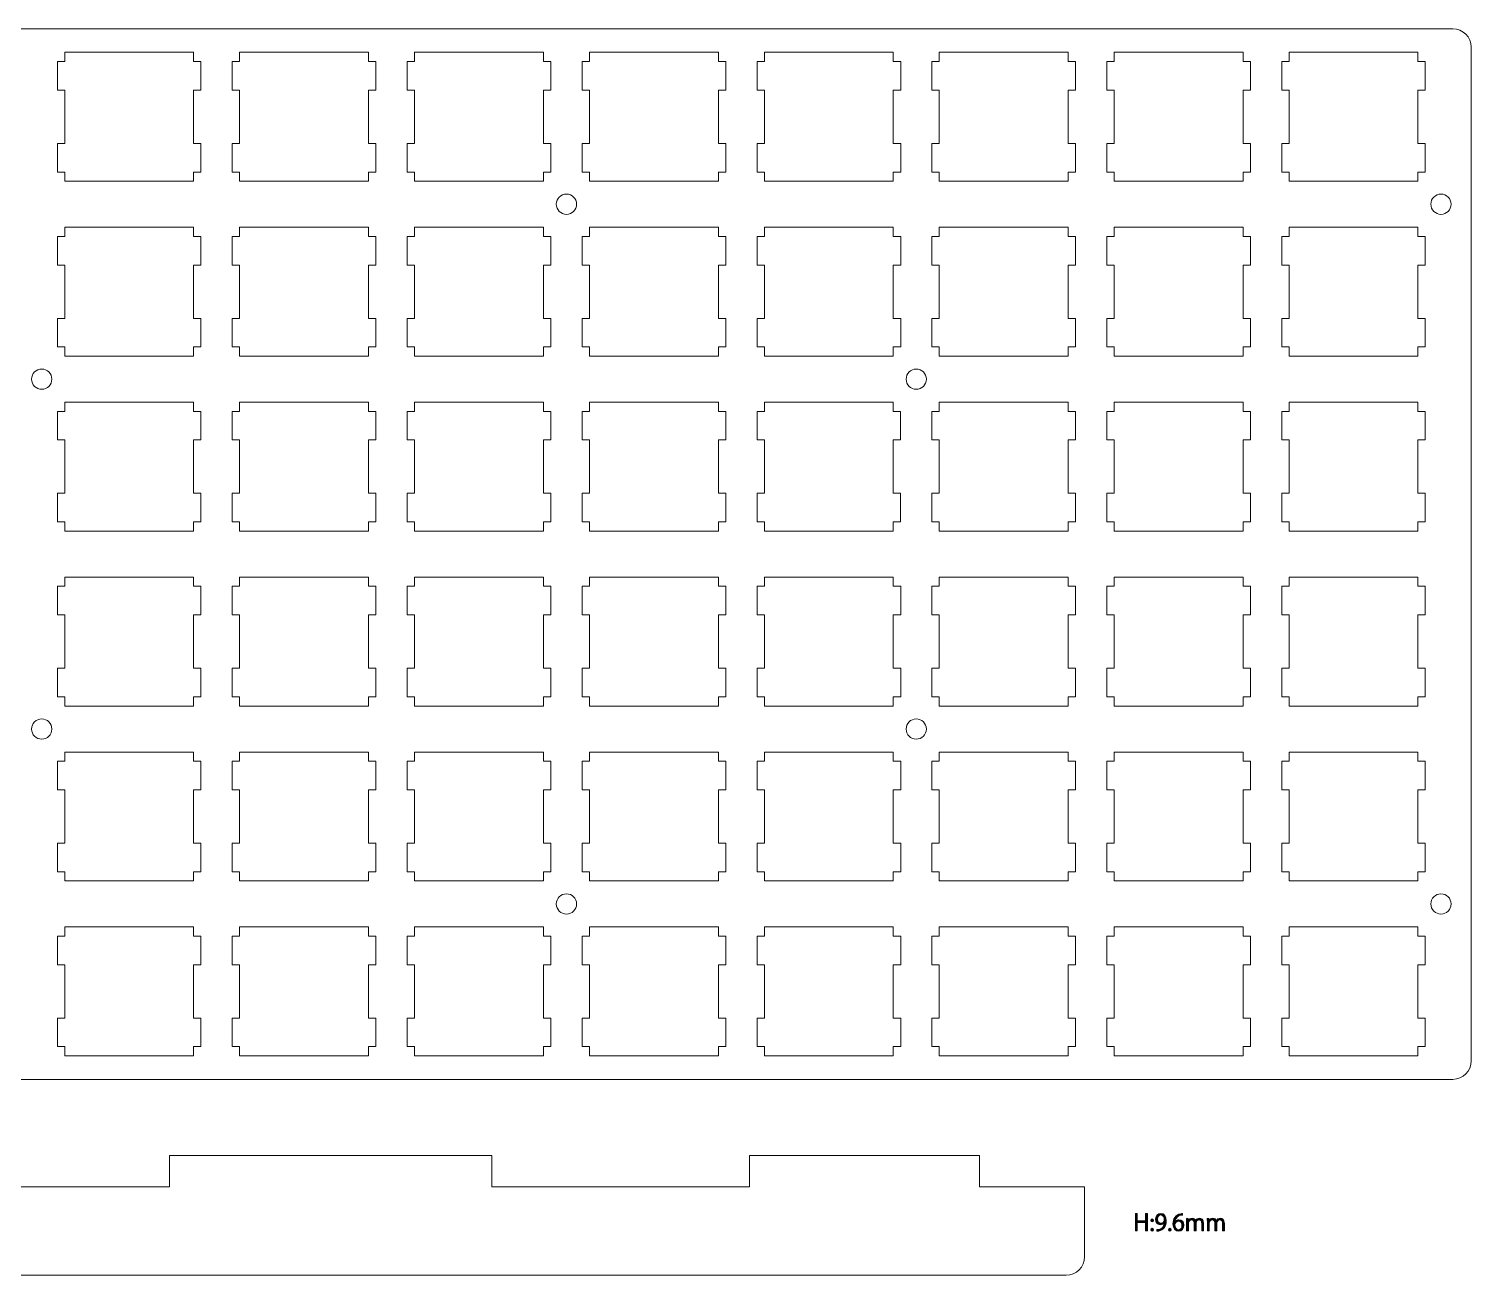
# Model space of a CAD drawing. Header units: inches. Extents: x -50 to 261, y -80 to 218.
# Drawn here: x 103.9 to 260.5, y 70.2 to 205.6 of the extents above; entities that cross this region are included whole.
import ezdxf

# ---------------------------------------------------------------- set-up
doc = ezdxf.new("R2010")
doc.units = ezdxf.units.IN
doc.header["$MEASUREMENT"] = 0
doc.layers.add('CUT', color=7, linetype='Continuous')
doc.layers.add('INDEX', color=7, linetype='Continuous')

# ---------------------------------------------------------------- blocks, each defined once
blk = doc.blocks.new('block 7')
at = {"layer": 'INDEX', "true_color": 0x898989}
h = blk.add_hatch(color=252, dxfattribs=at)
h.dxf.hatch_style = 2
h.paths.add_polyline_path([(225.37, 75), (225.16, 75), (225.16, 75.91), (224.26, 75.91), (224.26, 75), (224.05, 75), (224.05, 76.9), (224.26, 76.9), (224.26, 76.09), (225.16, 76.09), (225.16, 76.9), (225.37, 76.9)])
h = blk.add_hatch(color=252, dxfattribs=at)
h.dxf.hatch_style = 2
edge = h.paths.add_edge_path()
edge.add_spline(control_points=[(227.19, 75.89), (227.08, 75.76), (226.94, 75.68), (226.76, 75.68), (226.44, 75.68), (226.24, 75.93), (226.24, 76.24), (226.24, 76.59), (226.47, 76.9), (226.83, 76.9), (227.18, 76.9), (227.4, 76.6), (227.4, 76.12), (227.4, 75.5), (227.09, 75.07), (226.61, 74.99), (226.52, 74.98), (226.44, 74.97), (226.39, 74.98), (226.39, 74.98), (226.39, 75.15), (226.39, 75.15), (226.44, 75.14), (226.5, 75.15), (226.58, 75.16), (226.9, 75.2), (227.13, 75.46), (227.19, 75.89), (227.19, 75.89), (227.19, 75.89), (227.19, 75.89)], knot_values=[0, 0, 0, 0, 1, 1, 1, 2, 2, 2, 3, 3, 3, 4, 4, 4, 5, 5, 5, 6, 6, 6, 7, 7, 7, 8, 8, 8, 9, 9, 9, 10, 10, 10, 10], degree=3, periodic=1)
edge = h.paths.add_edge_path()
edge.add_spline(control_points=[(226.45, 76.26), (226.45, 76), (226.59, 75.84), (226.81, 75.84), (227.01, 75.84), (227.19, 75.99), (227.19, 76.14), (227.19, 76.5), (227.06, 76.74), (226.82, 76.74), (226.6, 76.74), (226.45, 76.54), (226.45, 76.26)], knot_values=[0, 0, 0, 0, 1, 1, 1, 2, 2, 2, 3, 3, 3, 4, 4, 4, 4], degree=3, periodic=1)
h = blk.add_hatch(color=252, dxfattribs=at)
h.dxf.hatch_style = 2
edge = h.paths.add_edge_path()
edge.add_spline(control_points=[(228.36, 75.99), (228.44, 76.12), (228.6, 76.22), (228.79, 76.22), (229.11, 76.22), (229.32, 75.98), (229.32, 75.63), (229.32, 75.28), (229.11, 74.97), (228.75, 74.97), (228.39, 74.97), (228.14, 75.27), (228.14, 75.76), (228.14, 76.26), (228.38, 76.78), (228.98, 76.88), (229.05, 76.89), (229.11, 76.9), (229.16, 76.9), (229.16, 76.9), (229.16, 76.73), (229.16, 76.73), (228.64, 76.73), (228.39, 76.35), (228.35, 75.99), (228.35, 75.99), (228.36, 75.99), (228.36, 75.99)], knot_values=[0, 0, 0, 0, 1, 1, 1, 2, 2, 2, 3, 3, 3, 4, 4, 4, 5, 5, 5, 6, 6, 6, 7, 7, 7, 8, 8, 8, 9, 9, 9, 9], degree=3, periodic=1)
edge = h.paths.add_edge_path()
edge.add_spline(control_points=[(229.11, 75.61), (229.11, 75.9), (228.96, 76.06), (228.73, 76.06), (228.52, 76.06), (228.35, 75.85), (228.35, 75.71), (228.35, 75.37), (228.5, 75.13), (228.75, 75.13), (228.97, 75.13), (229.11, 75.33), (229.11, 75.61)], knot_values=[0, 0, 0, 0, 1, 1, 1, 2, 2, 2, 3, 3, 3, 4, 4, 4, 4], degree=3, periodic=1)
h = blk.add_hatch(color=252, dxfattribs=at)
h.dxf.hatch_style = 2
edge = h.paths.add_edge_path()
edge.add_spline(control_points=[(225.73, 76.15), (225.73, 76.24), (225.79, 76.31), (225.88, 76.31), (225.97, 76.31), (226.03, 76.24), (226.03, 76.15), (226.03, 76.06), (225.97, 75.99), (225.88, 75.99), (225.78, 75.99), (225.73, 76.07), (225.73, 76.15)], knot_values=[0, 0, 0, 0, 1, 1, 1, 2, 2, 2, 3, 3, 3, 4, 4, 4, 4], degree=3, periodic=1)
edge = h.paths.add_edge_path()
edge.add_spline(control_points=[(225.73, 75.13), (225.73, 75.22), (225.79, 75.29), (225.88, 75.29), (225.97, 75.29), (226.03, 75.22), (226.03, 75.13), (226.03, 75.04), (225.97, 74.97), (225.88, 74.97), (225.78, 74.97), (225.73, 75.05), (225.73, 75.13)], knot_values=[0, 0, 0, 0, 1, 1, 1, 2, 2, 2, 3, 3, 3, 4, 4, 4, 4], degree=3, periodic=1)
h = blk.add_hatch(color=252, dxfattribs=at)
h.dxf.hatch_style = 2
edge = h.paths.add_edge_path()
edge.add_spline(control_points=[(227.65, 75.13), (227.65, 75.22), (227.71, 75.29), (227.8, 75.29), (227.88, 75.29), (227.94, 75.22), (227.94, 75.13), (227.94, 75.04), (227.89, 74.97), (227.8, 74.97), (227.7, 74.97), (227.65, 75.05), (227.65, 75.13)], knot_values=[0, 0, 0, 0, 1, 1, 1, 2, 2, 2, 3, 3, 3, 4, 4, 4, 4], degree=3, periodic=1)
h = blk.add_hatch(color=252, dxfattribs=at)
h.dxf.hatch_style = 2
edge = h.paths.add_edge_path()
edge.add_spline(control_points=[(231.47, 75), (231.47, 75), (231.27, 75), (231.27, 75), (231.27, 75), (231.27, 75.79), (231.27, 75.79), (231.27, 76.05), (231.17, 76.22), (230.97, 76.22), (230.8, 76.22), (230.65, 76.06), (230.65, 75.86), (230.65, 75.86), (230.65, 75), (230.65, 75), (230.65, 75), (230.44, 75), (230.44, 75), (230.44, 75), (230.44, 75.84), (230.44, 75.84), (230.44, 76.06), (230.35, 76.22), (230.16, 76.22), (229.98, 76.22), (229.83, 76.05), (229.83, 75.84), (229.83, 75.84), (229.83, 75), (229.83, 75), (229.83, 75), (229.62, 75), (229.62, 75), (229.62, 75), (229.62, 76.01), (229.62, 76.01), (229.62, 76.15), (229.62, 76.25), (229.61, 76.36), (229.61, 76.36), (229.79, 76.36), (229.79, 76.36), (229.79, 76.36), (229.81, 76.14), (229.81, 76.14), (229.81, 76.14), (229.81, 76.14), (229.81, 76.14), (229.89, 76.28), (230.01, 76.39), (230.23, 76.39), (230.4, 76.39), (230.54, 76.28), (230.6, 76.12), (230.6, 76.12), (230.6, 76.12), (230.6, 76.12), (230.69, 76.28), (230.83, 76.39), (231.04, 76.39), (231.21, 76.39), (231.47, 76.29), (231.47, 75.82), (231.47, 75.82), (231.47, 75), (231.47, 75)], knot_values=[0, 0, 0, 0, 1, 1, 1, 2, 2, 2, 3, 3, 3, 4, 4, 4, 5, 5, 5, 6, 6, 6, 7, 7, 7, 8, 8, 8, 9, 9, 9, 10, 10, 10, 11, 11, 11, 12, 12, 12, 13, 13, 13, 14, 14, 14, 15, 15, 15, 16, 16, 16, 17, 17, 17, 18, 18, 18, 19, 19, 19, 20, 20, 20, 21, 21, 21, 22, 22, 22, 22], degree=3, periodic=1)
h = blk.add_hatch(color=252, dxfattribs=at)
h.dxf.hatch_style = 2
edge = h.paths.add_edge_path()
edge.add_spline(control_points=[(233.72, 75), (233.72, 75), (233.52, 75), (233.52, 75), (233.52, 75), (233.52, 75.79), (233.52, 75.79), (233.52, 76.05), (233.42, 76.22), (233.22, 76.22), (233.05, 76.22), (232.9, 76.06), (232.9, 75.86), (232.9, 75.86), (232.9, 75), (232.9, 75), (232.9, 75), (232.69, 75), (232.69, 75), (232.69, 75), (232.69, 75.84), (232.69, 75.84), (232.69, 76.06), (232.6, 76.22), (232.41, 76.22), (232.23, 76.22), (232.08, 76.05), (232.08, 75.84), (232.08, 75.84), (232.08, 75), (232.08, 75), (232.08, 75), (231.87, 75), (231.87, 75), (231.87, 75), (231.87, 76.01), (231.87, 76.01), (231.87, 76.15), (231.87, 76.25), (231.86, 76.36), (231.86, 76.36), (232.04, 76.36), (232.04, 76.36), (232.04, 76.36), (232.06, 76.14), (232.06, 76.14), (232.06, 76.14), (232.06, 76.14), (232.06, 76.14), (232.14, 76.28), (232.26, 76.39), (232.48, 76.39), (232.66, 76.39), (232.79, 76.28), (232.85, 76.12), (232.85, 76.12), (232.85, 76.12), (232.85, 76.12), (232.94, 76.28), (233.08, 76.39), (233.29, 76.39), (233.46, 76.39), (233.72, 76.29), (233.72, 75.82), (233.72, 75.82), (233.72, 75), (233.72, 75)], knot_values=[0, 0, 0, 0, 1, 1, 1, 2, 2, 2, 3, 3, 3, 4, 4, 4, 5, 5, 5, 6, 6, 6, 7, 7, 7, 8, 8, 8, 9, 9, 9, 10, 10, 10, 11, 11, 11, 12, 12, 12, 13, 13, 13, 14, 14, 14, 15, 15, 15, 16, 16, 16, 17, 17, 17, 18, 18, 18, 19, 19, 19, 20, 20, 20, 21, 21, 21, 22, 22, 22, 22], degree=3, periodic=1)
at = {"layer": 'INDEX', "lineweight": 0}
blk.add_lwpolyline([(225.37, 75), (225.16, 75), (225.16, 75.91), (224.26, 75.91), (224.26, 75), (224.05, 75), (224.05, 76.9), (224.26, 76.9), (224.26, 76.09), (225.16, 76.09), (225.16, 76.9), (225.37, 76.9), (225.37, 75)], dxfattribs=at)
for points, knots in [([(227.19, 75.89), (227.08, 75.76), (226.94, 75.68), (226.76, 75.68), (226.44, 75.68), (226.24, 75.93), (226.24, 76.24), (226.24, 76.59), (226.47, 76.9), (226.83, 76.9), (227.18, 76.9), (227.4, 76.6), (227.4, 76.12), (227.4, 75.5), (227.09, 75.07), (226.61, 74.99), (226.52, 74.98), (226.44, 74.97), (226.39, 74.98), (226.39, 74.98), (226.39, 75.15), (226.39, 75.15), (226.44, 75.14), (226.5, 75.15), (226.58, 75.16), (226.9, 75.2), (227.13, 75.46), (227.19, 75.89), (227.19, 75.89), (227.19, 75.89), (227.19, 75.89)], [0, 0, 0, 0, 1, 1, 1, 2, 2, 2, 3, 3, 3, 4, 4, 4, 5, 5, 5, 6, 6, 6, 7, 7, 7, 8, 8, 8, 9, 9, 9, 10, 10, 10, 10]), ([(228.36, 75.99), (228.44, 76.12), (228.6, 76.22), (228.79, 76.22), (229.11, 76.22), (229.32, 75.98), (229.32, 75.63), (229.32, 75.28), (229.11, 74.97), (228.75, 74.97), (228.39, 74.97), (228.14, 75.27), (228.14, 75.76), (228.14, 76.26), (228.38, 76.78), (228.98, 76.88), (229.05, 76.89), (229.11, 76.9), (229.16, 76.9), (229.16, 76.9), (229.16, 76.73), (229.16, 76.73), (228.64, 76.73), (228.39, 76.35), (228.35, 75.99), (228.35, 75.99), (228.36, 75.99), (228.36, 75.99)], [0, 0, 0, 0, 1, 1, 1, 2, 2, 2, 3, 3, 3, 4, 4, 4, 5, 5, 5, 6, 6, 6, 7, 7, 7, 8, 8, 8, 9, 9, 9, 9]), ([(225.73, 76.15), (225.73, 76.24), (225.79, 76.31), (225.88, 76.31), (225.97, 76.31), (226.03, 76.24), (226.03, 76.15), (226.03, 76.06), (225.97, 75.99), (225.88, 75.99), (225.78, 75.99), (225.73, 76.07), (225.73, 76.15)], [0, 0, 0, 0, 1, 1, 1, 2, 2, 2, 3, 3, 3, 4, 4, 4, 4]), ([(225.73, 75.13), (225.73, 75.22), (225.79, 75.29), (225.88, 75.29), (225.97, 75.29), (226.03, 75.22), (226.03, 75.13), (226.03, 75.04), (225.97, 74.97), (225.88, 74.97), (225.78, 74.97), (225.73, 75.05), (225.73, 75.13)], [0, 0, 0, 0, 1, 1, 1, 2, 2, 2, 3, 3, 3, 4, 4, 4, 4]), ([(226.45, 76.26), (226.45, 76), (226.59, 75.84), (226.81, 75.84), (227.01, 75.84), (227.19, 75.99), (227.19, 76.14), (227.19, 76.5), (227.06, 76.74), (226.82, 76.74), (226.6, 76.74), (226.45, 76.54), (226.45, 76.26)], [0, 0, 0, 0, 1, 1, 1, 2, 2, 2, 3, 3, 3, 4, 4, 4, 4]), ([(227.65, 75.13), (227.65, 75.22), (227.71, 75.29), (227.8, 75.29), (227.88, 75.29), (227.94, 75.22), (227.94, 75.13), (227.94, 75.04), (227.89, 74.97), (227.8, 74.97), (227.7, 74.97), (227.65, 75.05), (227.65, 75.13)], [0, 0, 0, 0, 1, 1, 1, 2, 2, 2, 3, 3, 3, 4, 4, 4, 4]), ([(229.11, 75.61), (229.11, 75.9), (228.96, 76.06), (228.73, 76.06), (228.52, 76.06), (228.35, 75.85), (228.35, 75.71), (228.35, 75.37), (228.5, 75.13), (228.75, 75.13), (228.97, 75.13), (229.11, 75.33), (229.11, 75.61)], [0, 0, 0, 0, 1, 1, 1, 2, 2, 2, 3, 3, 3, 4, 4, 4, 4]), ([(231.47, 75), (231.47, 75), (231.27, 75), (231.27, 75), (231.27, 75), (231.27, 75.79), (231.27, 75.79), (231.27, 76.05), (231.17, 76.22), (230.97, 76.22), (230.8, 76.22), (230.65, 76.06), (230.65, 75.86), (230.65, 75.86), (230.65, 75), (230.65, 75), (230.65, 75), (230.44, 75), (230.44, 75), (230.44, 75), (230.44, 75.84), (230.44, 75.84), (230.44, 76.06), (230.35, 76.22), (230.16, 76.22), (229.98, 76.22), (229.83, 76.05), (229.83, 75.84), (229.83, 75.84), (229.83, 75), (229.83, 75), (229.83, 75), (229.62, 75), (229.62, 75), (229.62, 75), (229.62, 76.01), (229.62, 76.01), (229.62, 76.15), (229.62, 76.25), (229.61, 76.36), (229.61, 76.36), (229.79, 76.36), (229.79, 76.36), (229.79, 76.36), (229.81, 76.14), (229.81, 76.14), (229.81, 76.14), (229.81, 76.14), (229.81, 76.14), (229.89, 76.28), (230.01, 76.39), (230.23, 76.39), (230.4, 76.39), (230.54, 76.28), (230.6, 76.12), (230.6, 76.12), (230.6, 76.12), (230.6, 76.12), (230.69, 76.28), (230.83, 76.39), (231.04, 76.39), (231.21, 76.39), (231.47, 76.29), (231.47, 75.82), (231.47, 75.82), (231.47, 75), (231.47, 75)], [0, 0, 0, 0, 1, 1, 1, 2, 2, 2, 3, 3, 3, 4, 4, 4, 5, 5, 5, 6, 6, 6, 7, 7, 7, 8, 8, 8, 9, 9, 9, 10, 10, 10, 11, 11, 11, 12, 12, 12, 13, 13, 13, 14, 14, 14, 15, 15, 15, 16, 16, 16, 17, 17, 17, 18, 18, 18, 19, 19, 19, 20, 20, 20, 21, 21, 21, 22, 22, 22, 22]), ([(233.72, 75), (233.72, 75), (233.52, 75), (233.52, 75), (233.52, 75), (233.52, 75.79), (233.52, 75.79), (233.52, 76.05), (233.42, 76.22), (233.22, 76.22), (233.05, 76.22), (232.9, 76.06), (232.9, 75.86), (232.9, 75.86), (232.9, 75), (232.9, 75), (232.9, 75), (232.69, 75), (232.69, 75), (232.69, 75), (232.69, 75.84), (232.69, 75.84), (232.69, 76.06), (232.6, 76.22), (232.41, 76.22), (232.23, 76.22), (232.08, 76.05), (232.08, 75.84), (232.08, 75.84), (232.08, 75), (232.08, 75), (232.08, 75), (231.87, 75), (231.87, 75), (231.87, 75), (231.87, 76.01), (231.87, 76.01), (231.87, 76.15), (231.87, 76.25), (231.86, 76.36), (231.86, 76.36), (232.04, 76.36), (232.04, 76.36), (232.04, 76.36), (232.06, 76.14), (232.06, 76.14), (232.06, 76.14), (232.06, 76.14), (232.06, 76.14), (232.14, 76.28), (232.26, 76.39), (232.48, 76.39), (232.66, 76.39), (232.79, 76.28), (232.85, 76.12), (232.85, 76.12), (232.85, 76.12), (232.85, 76.12), (232.94, 76.28), (233.08, 76.39), (233.29, 76.39), (233.46, 76.39), (233.72, 76.29), (233.72, 75.82), (233.72, 75.82), (233.72, 75), (233.72, 75)], [0, 0, 0, 0, 1, 1, 1, 2, 2, 2, 3, 3, 3, 4, 4, 4, 5, 5, 5, 6, 6, 6, 7, 7, 7, 8, 8, 8, 9, 9, 9, 10, 10, 10, 11, 11, 11, 12, 12, 12, 13, 13, 13, 14, 14, 14, 15, 15, 15, 16, 16, 16, 17, 17, 17, 18, 18, 18, 19, 19, 19, 20, 20, 20, 21, 21, 21, 22, 22, 22, 22])]:
    blk.add_open_spline(points, degree=3, knots=knots, dxfattribs=at)

msp = doc.modelspace()

# ---------------------------------------------------------------- linework, layer by layer
at = {"layer": 'CUT', "color": 1, "lineweight": 9, "true_color": 0xe60012}
for points in [[(122.55, 198.92), (121.75, 198.92), (121.75, 193.12), (122.55, 193.12), (122.55, 190.02), (121.75, 190.02), (121.75, 189.02), (107.75, 189.02), (107.75, 190.02), (106.95, 190.02), (106.95, 193.12), (107.75, 193.12), (107.75, 198.92), (106.95, 198.92), (106.95, 202.02), (107.75, 202.02), (107.75, 203.02), (121.75, 203.02), (121.75, 202.02), (122.55, 202.02), (122.55, 198.92)], [(141.55, 198.92), (140.75, 198.92), (140.75, 193.12), (141.55, 193.12), (141.55, 190.02), (140.75, 190.02), (140.75, 189.02), (126.75, 189.02), (126.75, 190.02), (125.95, 190.02), (125.95, 193.12), (126.75, 193.12), (126.75, 198.92), (125.95, 198.92), (125.95, 202.02), (126.75, 202.02), (126.75, 203.02), (140.75, 203.02), (140.75, 202.02), (141.55, 202.02), (141.55, 198.92)], [(160.55, 198.92), (159.75, 198.92), (159.75, 193.12), (160.55, 193.12), (160.55, 190.02), (159.75, 190.02), (159.75, 189.02), (145.75, 189.02), (145.75, 190.02), (144.95, 190.02), (144.95, 193.12), (145.75, 193.12), (145.75, 198.92), (144.95, 198.92), (144.95, 202.02), (145.75, 202.02), (145.75, 203.02), (159.75, 203.02), (159.75, 202.02), (160.55, 202.02), (160.55, 198.92)], [(179.56, 198.92), (178.76, 198.92), (178.76, 193.12), (179.56, 193.12), (179.56, 190.02), (178.76, 190.02), (178.76, 189.02), (164.76, 189.02), (164.76, 190.02), (163.96, 190.02), (163.96, 193.12), (164.76, 193.12), (164.76, 198.92), (163.96, 198.92), (163.96, 202.02), (164.76, 202.02), (164.76, 203.02), (178.76, 203.02), (178.76, 202.02), (179.56, 202.02), (179.56, 198.92)], [(198.56, 198.92), (197.76, 198.92), (197.76, 193.12), (198.56, 193.12), (198.56, 190.02), (197.76, 190.02), (197.76, 189.02), (183.75, 189.02), (183.75, 190.02), (182.96, 190.02), (182.96, 193.12), (183.75, 193.12), (183.75, 198.92), (182.96, 198.92), (182.96, 202.02), (183.75, 202.02), (183.75, 203.02), (197.76, 203.02), (197.76, 202.02), (198.56, 202.02), (198.56, 198.92)], [(217.55, 198.92), (216.75, 198.92), (216.75, 193.12), (217.55, 193.12), (217.55, 190.02), (216.75, 190.02), (216.75, 189.02), (202.75, 189.02), (202.75, 190.02), (201.96, 190.02), (201.96, 193.12), (202.75, 193.12), (202.75, 198.92), (201.96, 198.92), (201.96, 202.02), (202.75, 202.02), (202.75, 203.02), (216.75, 203.02), (216.75, 202.02), (217.55, 202.02), (217.55, 198.92)], [(236.55, 198.92), (235.75, 198.92), (235.75, 193.12), (236.55, 193.12), (236.55, 190.02), (235.75, 190.02), (235.75, 189.02), (221.75, 189.02), (221.75, 190.02), (220.95, 190.02), (220.95, 193.12), (221.75, 193.12), (221.75, 198.92), (220.95, 198.92), (220.95, 202.02), (221.75, 202.02), (221.75, 203.02), (235.75, 203.02), (235.75, 202.02), (236.55, 202.02), (236.55, 198.92)], [(255.55, 198.92), (254.75, 198.92), (254.75, 193.12), (255.55, 193.12), (255.55, 190.02), (254.75, 190.02), (254.75, 189.02), (240.75, 189.02), (240.75, 190.02), (239.95, 190.02), (239.95, 193.12), (240.75, 193.12), (240.75, 198.92), (239.95, 198.92), (239.95, 202.02), (240.75, 202.02), (240.75, 203.02), (254.75, 203.02), (254.75, 202.02), (255.55, 202.02), (255.55, 198.92)], [(122.55, 179.92), (121.75, 179.92), (121.75, 174.12), (122.55, 174.12), (122.55, 171.02), (121.75, 171.02), (121.75, 170.02), (107.75, 170.02), (107.75, 171.02), (106.95, 171.02), (106.95, 174.12), (107.75, 174.12), (107.75, 179.92), (106.95, 179.92), (106.95, 183.02), (107.75, 183.02), (107.75, 184.02), (121.75, 184.02), (121.75, 183.02), (122.55, 183.02), (122.55, 179.92)], [(141.55, 179.92), (140.75, 179.92), (140.75, 174.12), (141.55, 174.12), (141.55, 171.02), (140.75, 171.02), (140.75, 170.02), (126.75, 170.02), (126.75, 171.02), (125.95, 171.02), (125.95, 174.12), (126.75, 174.12), (126.75, 179.92), (125.95, 179.92), (125.95, 183.02), (126.75, 183.02), (126.75, 184.02), (140.75, 184.02), (140.75, 183.02), (141.55, 183.02), (141.55, 179.92)], [(160.55, 179.92), (159.75, 179.92), (159.75, 174.12), (160.55, 174.12), (160.55, 171.02), (159.75, 171.02), (159.75, 170.02), (145.75, 170.02), (145.75, 171.02), (144.95, 171.02), (144.95, 174.12), (145.75, 174.12), (145.75, 179.92), (144.95, 179.92), (144.95, 183.02), (145.75, 183.02), (145.75, 184.02), (159.75, 184.02), (159.75, 183.02), (160.55, 183.02), (160.55, 179.92)], [(179.56, 179.92), (178.76, 179.92), (178.76, 174.12), (179.56, 174.12), (179.56, 171.02), (178.76, 171.02), (178.76, 170.02), (164.76, 170.02), (164.76, 171.02), (163.96, 171.02), (163.96, 174.12), (164.76, 174.12), (164.76, 179.92), (163.96, 179.92), (163.96, 183.02), (164.76, 183.02), (164.76, 184.02), (178.76, 184.02), (178.76, 183.02), (179.56, 183.02), (179.56, 179.92)], [(198.56, 179.92), (197.76, 179.92), (197.76, 174.12), (198.56, 174.12), (198.56, 171.02), (197.76, 171.02), (197.76, 170.02), (183.75, 170.02), (183.75, 171.02), (182.96, 171.02), (182.96, 174.12), (183.75, 174.12), (183.75, 179.92), (182.96, 179.92), (182.96, 183.02), (183.75, 183.02), (183.75, 184.02), (197.76, 184.02), (197.76, 183.02), (198.56, 183.02), (198.56, 179.92)], [(217.55, 179.92), (216.75, 179.92), (216.75, 174.12), (217.55, 174.12), (217.55, 171.02), (216.75, 171.02), (216.75, 170.02), (202.75, 170.02), (202.75, 171.02), (201.96, 171.02), (201.96, 174.12), (202.75, 174.12), (202.75, 179.92), (201.96, 179.92), (201.96, 183.02), (202.75, 183.02), (202.75, 184.02), (216.75, 184.02), (216.75, 183.02), (217.55, 183.02), (217.55, 179.92)], [(236.55, 179.92), (235.75, 179.92), (235.75, 174.12), (236.55, 174.12), (236.55, 171.02), (235.75, 171.02), (235.75, 170.02), (221.75, 170.02), (221.75, 171.02), (220.95, 171.02), (220.95, 174.12), (221.75, 174.12), (221.75, 179.92), (220.95, 179.92), (220.95, 183.02), (221.75, 183.02), (221.75, 184.02), (235.75, 184.02), (235.75, 183.02), (236.55, 183.02), (236.55, 179.92)], [(255.55, 179.92), (254.75, 179.92), (254.75, 174.12), (255.55, 174.12), (255.55, 171.02), (254.75, 171.02), (254.75, 170.02), (240.75, 170.02), (240.75, 171.02), (239.95, 171.02), (239.95, 174.12), (240.75, 174.12), (240.75, 179.92), (239.95, 179.92), (239.95, 183.02), (240.75, 183.02), (240.75, 184.02), (254.75, 184.02), (254.75, 183.02), (255.55, 183.02), (255.55, 179.92)], [(106.95, 155.12), (107.75, 155.12), (107.75, 160.92), (106.95, 160.92), (106.95, 164.02), (107.75, 164.02), (107.75, 165.02), (121.75, 165.02), (121.75, 164.02), (122.55, 164.02), (122.55, 160.92), (121.75, 160.92), (121.75, 155.12), (122.55, 155.12), (122.55, 152.02), (121.75, 152.02), (121.75, 151.02), (107.75, 151.02), (107.75, 152.02), (106.95, 152.02), (106.95, 155.12)], [(125.95, 155.12), (126.75, 155.12), (126.75, 160.92), (125.95, 160.92), (125.95, 164.02), (126.75, 164.02), (126.75, 165.02), (140.75, 165.02), (140.75, 164.02), (141.55, 164.02), (141.55, 160.92), (140.75, 160.92), (140.75, 155.12), (141.55, 155.12), (141.55, 152.02), (140.75, 152.02), (140.75, 151.02), (126.75, 151.02), (126.75, 152.02), (125.95, 152.02), (125.95, 155.12)], [(144.95, 155.12), (145.75, 155.12), (145.75, 160.92), (144.95, 160.92), (144.95, 164.02), (145.75, 164.02), (145.75, 165.02), (159.75, 165.02), (159.75, 164.02), (160.55, 164.02), (160.55, 160.92), (159.75, 160.92), (159.75, 155.12), (160.55, 155.12), (160.55, 152.02), (159.75, 152.02), (159.75, 151.02), (145.75, 151.02), (145.75, 152.02), (144.95, 152.02), (144.95, 155.12)], [(163.96, 155.12), (164.76, 155.12), (164.76, 160.92), (163.96, 160.92), (163.96, 164.02), (164.76, 164.02), (164.76, 165.02), (178.76, 165.02), (178.76, 164.02), (179.56, 164.02), (179.56, 160.92), (178.76, 160.92), (178.76, 155.12), (179.56, 155.12), (179.56, 152.02), (178.76, 152.02), (178.76, 151.02), (164.76, 151.02), (164.76, 152.02), (163.96, 152.02), (163.96, 155.12)], [(182.96, 155.12), (183.75, 155.12), (183.75, 160.92), (182.96, 160.92), (182.96, 164.02), (183.75, 164.02), (183.75, 165.02), (197.75, 165.02), (197.75, 164.02), (198.55, 164.02), (198.55, 160.92), (197.75, 160.92), (197.75, 155.12), (198.55, 155.12), (198.55, 152.02), (197.75, 152.02), (197.75, 151.02), (183.75, 151.02), (183.75, 152.02), (182.96, 152.02), (182.96, 155.12)], [(201.95, 155.12), (202.75, 155.12), (202.75, 160.92), (201.95, 160.92), (201.95, 164.02), (202.75, 164.02), (202.75, 165.02), (216.75, 165.02), (216.75, 164.02), (217.55, 164.02), (217.55, 160.92), (216.75, 160.92), (216.75, 155.12), (217.55, 155.12), (217.55, 152.02), (216.75, 152.02), (216.75, 151.02), (202.75, 151.02), (202.75, 152.02), (201.95, 152.02), (201.95, 155.12)], [(220.95, 155.12), (221.75, 155.12), (221.75, 160.92), (220.95, 160.92), (220.95, 164.02), (221.75, 164.02), (221.75, 165.02), (235.75, 165.02), (235.75, 164.02), (236.55, 164.02), (236.55, 160.92), (235.75, 160.92), (235.75, 155.12), (236.55, 155.12), (236.55, 152.02), (235.75, 152.02), (235.75, 151.02), (221.75, 151.02), (221.75, 152.02), (220.95, 152.02), (220.95, 155.12)], [(239.95, 155.12), (240.75, 155.12), (240.75, 160.92), (239.95, 160.92), (239.95, 164.02), (240.75, 164.02), (240.75, 165.02), (254.75, 165.02), (254.75, 164.02), (255.55, 164.02), (255.55, 160.92), (254.75, 160.92), (254.75, 155.12), (255.55, 155.12), (255.55, 152.02), (254.75, 152.02), (254.75, 151.02), (240.75, 151.02), (240.75, 152.02), (239.95, 152.02), (239.95, 155.12)], [(122.55, 141.92), (121.75, 141.92), (121.75, 136.12), (122.55, 136.12), (122.55, 133.02), (121.75, 133.02), (121.75, 132.02), (107.75, 132.02), (107.75, 133.02), (106.95, 133.02), (106.95, 136.12), (107.75, 136.12), (107.75, 141.92), (106.95, 141.92), (106.95, 145.02), (107.75, 145.02), (107.75, 146.02), (121.75, 146.02), (121.75, 145.02), (122.55, 145.02), (122.55, 141.92)], [(141.55, 141.92), (140.75, 141.92), (140.75, 136.12), (141.55, 136.12), (141.55, 133.02), (140.75, 133.02), (140.75, 132.02), (126.75, 132.02), (126.75, 133.02), (125.95, 133.02), (125.95, 136.12), (126.75, 136.12), (126.75, 141.92), (125.95, 141.92), (125.95, 145.02), (126.75, 145.02), (126.75, 146.02), (140.75, 146.02), (140.75, 145.02), (141.55, 145.02), (141.55, 141.92)], [(160.55, 141.92), (159.75, 141.92), (159.75, 136.12), (160.55, 136.12), (160.55, 133.02), (159.75, 133.02), (159.75, 132.02), (145.75, 132.02), (145.75, 133.02), (144.95, 133.02), (144.95, 136.12), (145.75, 136.12), (145.75, 141.92), (144.95, 141.92), (144.95, 145.02), (145.75, 145.02), (145.75, 146.02), (159.75, 146.02), (159.75, 145.02), (160.55, 145.02), (160.55, 141.92)], [(179.56, 141.92), (178.76, 141.92), (178.76, 136.12), (179.56, 136.12), (179.56, 133.02), (178.76, 133.02), (178.76, 132.02), (164.76, 132.02), (164.76, 133.02), (163.96, 133.02), (163.96, 136.12), (164.76, 136.12), (164.76, 141.92), (163.96, 141.92), (163.96, 145.02), (164.76, 145.02), (164.76, 146.02), (178.76, 146.02), (178.76, 145.02), (179.56, 145.02), (179.56, 141.92)], [(198.56, 141.92), (197.76, 141.92), (197.76, 136.12), (198.56, 136.12), (198.56, 133.02), (197.76, 133.02), (197.76, 132.02), (183.75, 132.02), (183.75, 133.02), (182.96, 133.02), (182.96, 136.12), (183.75, 136.12), (183.75, 141.92), (182.96, 141.92), (182.96, 145.02), (183.75, 145.02), (183.75, 146.02), (197.76, 146.02), (197.76, 145.02), (198.56, 145.02), (198.56, 141.92)], [(217.55, 141.92), (216.75, 141.92), (216.75, 136.12), (217.55, 136.12), (217.55, 133.02), (216.75, 133.02), (216.75, 132.02), (202.75, 132.02), (202.75, 133.02), (201.96, 133.02), (201.96, 136.12), (202.75, 136.12), (202.75, 141.92), (201.96, 141.92), (201.96, 145.02), (202.75, 145.02), (202.75, 146.02), (216.75, 146.02), (216.75, 145.02), (217.55, 145.02), (217.55, 141.92)], [(236.55, 141.92), (235.75, 141.92), (235.75, 136.12), (236.55, 136.12), (236.55, 133.02), (235.75, 133.02), (235.75, 132.02), (221.75, 132.02), (221.75, 133.02), (220.95, 133.02), (220.95, 136.12), (221.75, 136.12), (221.75, 141.92), (220.95, 141.92), (220.95, 145.02), (221.75, 145.02), (221.75, 146.02), (235.75, 146.02), (235.75, 145.02), (236.55, 145.02), (236.55, 141.92)], [(255.55, 141.92), (254.75, 141.92), (254.75, 136.12), (255.55, 136.12), (255.55, 133.02), (254.75, 133.02), (254.75, 132.02), (240.75, 132.02), (240.75, 133.02), (239.95, 133.02), (239.95, 136.12), (240.75, 136.12), (240.75, 141.92), (239.95, 141.92), (239.95, 145.02), (240.75, 145.02), (240.75, 146.02), (254.75, 146.02), (254.75, 145.02), (255.55, 145.02), (255.55, 141.92)], [(122.55, 122.92), (121.75, 122.92), (121.75, 117.12), (122.55, 117.12), (122.55, 114.02), (121.75, 114.02), (121.75, 113.02), (107.75, 113.02), (107.75, 114.02), (106.95, 114.02), (106.95, 117.12), (107.75, 117.12), (107.75, 122.92), (106.95, 122.92), (106.95, 126.03), (107.75, 126.03), (107.75, 127.02), (121.75, 127.02), (121.75, 126.03), (122.55, 126.03), (122.55, 122.92)], [(141.55, 122.92), (140.75, 122.92), (140.75, 117.12), (141.55, 117.12), (141.55, 114.02), (140.75, 114.02), (140.75, 113.02), (126.75, 113.02), (126.75, 114.02), (125.95, 114.02), (125.95, 117.12), (126.75, 117.12), (126.75, 122.92), (125.95, 122.92), (125.95, 126.03), (126.75, 126.03), (126.75, 127.02), (140.75, 127.02), (140.75, 126.03), (141.55, 126.03), (141.55, 122.92)], [(160.55, 122.92), (159.75, 122.92), (159.75, 117.12), (160.55, 117.12), (160.55, 114.02), (159.75, 114.02), (159.75, 113.02), (145.75, 113.02), (145.75, 114.02), (144.95, 114.02), (144.95, 117.12), (145.75, 117.12), (145.75, 122.92), (144.95, 122.92), (144.95, 126.03), (145.75, 126.03), (145.75, 127.02), (159.75, 127.02), (159.75, 126.03), (160.55, 126.03), (160.55, 122.92)], [(179.56, 122.92), (178.76, 122.92), (178.76, 117.12), (179.56, 117.12), (179.56, 114.02), (178.76, 114.02), (178.76, 113.02), (164.76, 113.02), (164.76, 114.02), (163.96, 114.02), (163.96, 117.12), (164.76, 117.12), (164.76, 122.92), (163.96, 122.92), (163.96, 126.03), (164.76, 126.03), (164.76, 127.02), (178.76, 127.02), (178.76, 126.03), (179.56, 126.03), (179.56, 122.92)], [(198.56, 122.92), (197.76, 122.92), (197.76, 117.12), (198.56, 117.12), (198.56, 114.02), (197.76, 114.02), (197.76, 113.02), (183.75, 113.02), (183.75, 114.02), (182.96, 114.02), (182.96, 117.12), (183.75, 117.12), (183.75, 122.92), (182.96, 122.92), (182.96, 126.03), (183.75, 126.03), (183.75, 127.02), (197.76, 127.02), (197.76, 126.03), (198.56, 126.03), (198.56, 122.92)], [(217.55, 122.92), (216.75, 122.92), (216.75, 117.12), (217.55, 117.12), (217.55, 114.02), (216.75, 114.02), (216.75, 113.02), (202.75, 113.02), (202.75, 114.02), (201.96, 114.02), (201.96, 117.12), (202.75, 117.12), (202.75, 122.92), (201.96, 122.92), (201.96, 126.03), (202.75, 126.03), (202.75, 127.02), (216.75, 127.02), (216.75, 126.03), (217.55, 126.03), (217.55, 122.92)], [(236.55, 122.92), (235.75, 122.92), (235.75, 117.12), (236.55, 117.12), (236.55, 114.02), (235.75, 114.02), (235.75, 113.02), (221.75, 113.02), (221.75, 114.02), (220.95, 114.02), (220.95, 117.12), (221.75, 117.12), (221.75, 122.92), (220.95, 122.92), (220.95, 126.03), (221.75, 126.03), (221.75, 127.02), (235.75, 127.02), (235.75, 126.03), (236.55, 126.03), (236.55, 122.92)], [(255.55, 122.92), (254.75, 122.92), (254.75, 117.12), (255.55, 117.12), (255.55, 114.02), (254.75, 114.02), (254.75, 113.02), (240.75, 113.02), (240.75, 114.02), (239.95, 114.02), (239.95, 117.12), (240.75, 117.12), (240.75, 122.92), (239.95, 122.92), (239.95, 126.03), (240.75, 126.03), (240.75, 127.02), (254.75, 127.02), (254.75, 126.03), (255.55, 126.03), (255.55, 122.92)], [(122.55, 103.92), (121.75, 103.92), (121.75, 98.12), (122.55, 98.12), (122.55, 95.02), (121.75, 95.02), (121.75, 94.02), (107.75, 94.02), (107.75, 95.02), (106.95, 95.02), (106.95, 98.12), (107.75, 98.12), (107.75, 103.92), (106.95, 103.92), (106.95, 107.02), (107.75, 107.02), (107.75, 108.02), (121.75, 108.02), (121.75, 107.02), (122.55, 107.02), (122.55, 103.92)], [(141.55, 103.92), (140.75, 103.92), (140.75, 98.12), (141.55, 98.12), (141.55, 95.02), (140.75, 95.02), (140.75, 94.02), (126.75, 94.02), (126.75, 95.02), (125.95, 95.02), (125.95, 98.12), (126.75, 98.12), (126.75, 103.92), (125.95, 103.92), (125.95, 107.02), (126.75, 107.02), (126.75, 108.02), (140.75, 108.02), (140.75, 107.02), (141.55, 107.02), (141.55, 103.92)], [(160.55, 103.92), (159.75, 103.92), (159.75, 98.12), (160.55, 98.12), (160.55, 95.02), (159.75, 95.02), (159.75, 94.02), (145.75, 94.02), (145.75, 95.02), (144.95, 95.02), (144.95, 98.12), (145.75, 98.12), (145.75, 103.92), (144.95, 103.92), (144.95, 107.02), (145.75, 107.02), (145.75, 108.02), (159.75, 108.02), (159.75, 107.02), (160.55, 107.02), (160.55, 103.92)], [(179.56, 103.92), (178.76, 103.92), (178.76, 98.12), (179.56, 98.12), (179.56, 95.02), (178.76, 95.02), (178.76, 94.02), (164.76, 94.02), (164.76, 95.02), (163.96, 95.02), (163.96, 98.12), (164.76, 98.12), (164.76, 103.92), (163.96, 103.92), (163.96, 107.02), (164.76, 107.02), (164.76, 108.02), (178.76, 108.02), (178.76, 107.02), (179.56, 107.02), (179.56, 103.92)], [(198.56, 103.92), (197.76, 103.92), (197.76, 98.12), (198.56, 98.12), (198.56, 95.02), (197.76, 95.02), (197.76, 94.02), (183.75, 94.02), (183.75, 95.02), (182.96, 95.02), (182.96, 98.12), (183.75, 98.12), (183.75, 103.92), (182.96, 103.92), (182.96, 107.02), (183.75, 107.02), (183.75, 108.02), (197.76, 108.02), (197.76, 107.02), (198.56, 107.02), (198.56, 103.92)], [(217.55, 103.92), (216.75, 103.92), (216.75, 98.12), (217.55, 98.12), (217.55, 95.02), (216.75, 95.02), (216.75, 94.02), (202.75, 94.02), (202.75, 95.02), (201.96, 95.02), (201.96, 98.12), (202.75, 98.12), (202.75, 103.92), (201.96, 103.92), (201.96, 107.02), (202.75, 107.02), (202.75, 108.02), (216.75, 108.02), (216.75, 107.02), (217.55, 107.02), (217.55, 103.92)], [(236.55, 103.92), (235.75, 103.92), (235.75, 98.12), (236.55, 98.12), (236.55, 95.02), (235.75, 95.02), (235.75, 94.02), (221.75, 94.02), (221.75, 95.02), (220.95, 95.02), (220.95, 98.12), (221.75, 98.12), (221.75, 103.92), (220.95, 103.92), (220.95, 107.02), (221.75, 107.02), (221.75, 108.02), (235.75, 108.02), (235.75, 107.02), (236.55, 107.02), (236.55, 103.92)], [(255.55, 103.92), (254.75, 103.92), (254.75, 98.12), (255.55, 98.12), (255.55, 95.02), (254.75, 95.02), (254.75, 94.02), (240.75, 94.02), (240.75, 95.02), (239.95, 95.02), (239.95, 98.12), (240.75, 98.12), (240.75, 103.92), (239.95, 103.92), (239.95, 107.02), (240.75, 107.02), (240.75, 108.02), (254.75, 108.02), (254.75, 107.02), (255.55, 107.02), (255.55, 103.92)]]:
    msp.add_lwpolyline(points, dxfattribs=at)
for points, knots in [([(258.53, 205.57), (258.53, 205.57), (-48.27, 205.57), (-48.27, 205.57), (-49.37, 205.57), (-50.27, 204.67), (-50.27, 203.57), (-50.27, 203.57), (-50.27, 93.47), (-50.27, 93.47), (-50.27, 92.37), (-49.37, 91.47), (-48.27, 91.47), (-48.27, 91.47), (258.53, 91.47), (258.53, 91.47), (259.63, 91.47), (260.53, 92.37), (260.53, 93.47), (260.53, 93.47), (260.53, 203.57), (260.53, 203.57), (260.53, 204.67), (259.63, 205.57), (258.53, 205.57)], [0, 0, 0, 0, 1, 1, 1, 2, 2, 2, 3, 3, 3, 4, 4, 4, 5, 5, 5, 6, 6, 6, 7, 7, 7, 8, 8, 8, 8]), ([(162.25, 185.42), (161.65, 185.42), (161.15, 185.91), (161.15, 186.52), (161.15, 187.13), (161.65, 187.62), (162.25, 187.62), (162.86, 187.62), (163.35, 187.13), (163.35, 186.52), (163.35, 185.91), (162.86, 185.42), (162.25, 185.42)], [0, 0, 0, 0, 1, 1, 1, 2, 2, 2, 3, 3, 3, 4, 4, 4, 4]), ([(257.25, 185.42), (256.65, 185.42), (256.15, 185.91), (256.15, 186.52), (256.15, 187.13), (256.65, 187.62), (257.25, 187.62), (257.86, 187.62), (258.35, 187.13), (258.35, 186.52), (258.35, 185.91), (257.86, 185.42), (257.25, 185.42)], [0, 0, 0, 0, 1, 1, 1, 2, 2, 2, 3, 3, 3, 4, 4, 4, 4]), ([(105.25, 166.42), (104.65, 166.42), (104.15, 166.91), (104.15, 167.52), (104.15, 168.13), (104.65, 168.62), (105.25, 168.62), (105.86, 168.62), (106.35, 168.13), (106.35, 167.52), (106.35, 166.91), (105.86, 166.42), (105.25, 166.42)], [0, 0, 0, 0, 1, 1, 1, 2, 2, 2, 3, 3, 3, 4, 4, 4, 4]), ([(200.25, 166.42), (199.65, 166.42), (199.15, 166.91), (199.15, 167.52), (199.15, 168.13), (199.65, 168.62), (200.25, 168.62), (200.86, 168.62), (201.35, 168.13), (201.35, 167.52), (201.35, 166.91), (200.86, 166.42), (200.25, 166.42)], [0, 0, 0, 0, 1, 1, 1, 2, 2, 2, 3, 3, 3, 4, 4, 4, 4]), ([(105.25, 128.42), (104.65, 128.42), (104.15, 128.91), (104.15, 129.52), (104.15, 130.13), (104.65, 130.62), (105.25, 130.62), (105.86, 130.62), (106.35, 130.13), (106.35, 129.52), (106.35, 128.91), (105.86, 128.42), (105.25, 128.42)], [0, 0, 0, 0, 1, 1, 1, 2, 2, 2, 3, 3, 3, 4, 4, 4, 4]), ([(200.25, 128.42), (199.65, 128.42), (199.15, 128.91), (199.15, 129.52), (199.15, 130.13), (199.65, 130.62), (200.25, 130.62), (200.86, 130.62), (201.35, 130.13), (201.35, 129.52), (201.35, 128.91), (200.86, 128.42), (200.25, 128.42)], [0, 0, 0, 0, 1, 1, 1, 2, 2, 2, 3, 3, 3, 4, 4, 4, 4]), ([(162.25, 109.42), (161.65, 109.42), (161.15, 109.91), (161.15, 110.52), (161.15, 111.13), (161.65, 111.62), (162.25, 111.62), (162.86, 111.62), (163.35, 111.13), (163.35, 110.52), (163.35, 109.91), (162.86, 109.42), (162.25, 109.42)], [0, 0, 0, 0, 1, 1, 1, 2, 2, 2, 3, 3, 3, 4, 4, 4, 4]), ([(257.25, 109.42), (256.65, 109.42), (256.15, 109.91), (256.15, 110.52), (256.15, 111.13), (256.65, 111.62), (257.25, 111.62), (257.86, 111.62), (258.35, 111.13), (258.35, 110.52), (258.35, 109.91), (257.86, 109.42), (257.25, 109.42)], [0, 0, 0, 0, 1, 1, 1, 2, 2, 2, 3, 3, 3, 4, 4, 4, 4]), ([(207.13, 79.8), (207.13, 79.8), (207.13, 83.2), (207.13, 83.2), (207.13, 83.2), (182.13, 83.2), (182.13, 83.2), (182.13, 83.2), (182.13, 79.8), (182.13, 79.8), (182.13, 79.8), (154.13, 79.8), (154.13, 79.8), (154.13, 79.8), (154.13, 83.2), (154.13, 83.2), (154.13, 83.2), (119.13, 83.2), (119.13, 83.2), (119.13, 83.2), (119.13, 79.8), (119.13, 79.8), (119.13, 79.8), (91.13, 79.8), (91.13, 79.8), (91.13, 79.8), (91.13, 83.2), (91.13, 83.2), (91.13, 83.2), (56.13, 83.2), (56.13, 83.2), (56.13, 83.2), (56.13, 79.8), (56.13, 79.8), (56.13, 79.8), (28.13, 79.8), (28.13, 79.8), (28.13, 79.8), (28.13, 83.2), (28.13, 83.2), (28.13, 83.2), (3.13, 83.2), (3.13, 83.2), (3.13, 83.2), (3.13, 79.8), (3.13, 79.8), (3.13, 79.8), (-8.27, 79.8), (-8.27, 79.8), (-8.27, 79.8), (-8.27, 72.2), (-8.27, 72.2), (-8.27, 71.1), (-7.37, 70.2), (-6.27, 70.2), (-6.27, 70.2), (216.53, 70.2), (216.53, 70.2), (217.63, 70.2), (218.53, 71.1), (218.53, 72.2), (218.53, 72.2), (218.53, 79.8), (218.53, 79.8), (218.53, 79.8), (207.13, 79.8), (207.13, 79.8)], [0, 0, 0, 0, 1, 1, 1, 2, 2, 2, 3, 3, 3, 4, 4, 4, 5, 5, 5, 6, 6, 6, 7, 7, 7, 8, 8, 8, 9, 9, 9, 10, 10, 10, 11, 11, 11, 12, 12, 12, 13, 13, 13, 14, 14, 14, 15, 15, 15, 16, 16, 16, 17, 17, 17, 18, 18, 18, 19, 19, 19, 20, 20, 20, 21, 21, 21, 22, 22, 22, 22])]:
    msp.add_open_spline(points, degree=3, knots=knots, dxfattribs=at)

# ---------------------------------------------------------------- block references
at = {"layer": 'INDEX'}
msp.add_blockref('block 7', (0, 0), dxfattribs=at)

doc.saveas('drawing.dxf')
